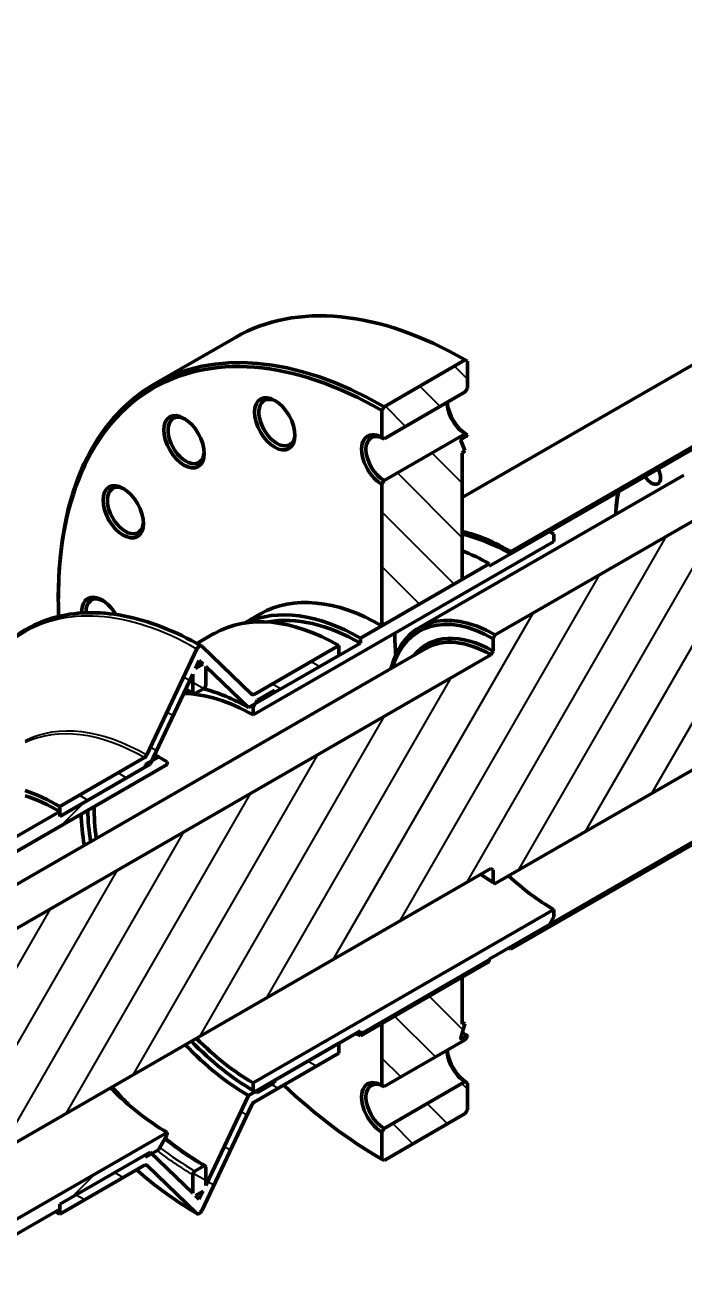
# Model space of a CAD drawing. Header units: millimetres. Extents: x 0 to 841, y 0 to 594.
# Drawn here: x 494.1 to 548.2, y 104.1 to 208.1 of the extents above; entities that cross this region are included whole.
import ezdxf
from ezdxf import colors
from ezdxf.entities.mleader import LeaderData, LeaderLine
from ezdxf.math import Vec2, Vec3

# ---------------------------------------------------------------- set-up
doc = ezdxf.new("R2010")
doc.units = ezdxf.units.MM
doc.header["$LTSCALE"] = 0.75
for name, color, linetype, lineweight in [('Hatching', 7, 'Continuous', 25), ('Leaders', 7, 'Continuous', 25), ('Visible', 7, 'Continuous', 50), ('Visible Narrow', 7, 'Continuous', 25)]:
    doc.layers.add(name, color=color, linetype=linetype, lineweight=lineweight)
doc.styles.get("Standard").update_dxf_attribs({"font": 'arial.ttf'})

msp = doc.modelspace()

# ---------------------------------------------------------------- hatches: boundary and pattern name
at = {"layer": 'Hatching'}
h = msp.add_hatch(dxfattribs=at)
h.set_pattern_fill('ANSI31', color=256, angle=75, style=0)
h.paths.add_polyline_path([(534.01, 164.83), (534.01, 164.63), (536.63, 166.13), (537.19, 166.46), (564.24, 182.03), (567.6, 183.97), (567.6, 184.17)], flags=0)
h.paths.add_polyline_path([(534.01, 132.33), (534.01, 132.13), (567.6, 151.47), (567.6, 151.67), (567.42, 151.57), (564.24, 149.74), (537.19, 134.16)], flags=0)
h = msp.add_hatch(dxfattribs=at)
h.set_pattern_fill('ANSI31', color=256, angle=90, style=0)
edge = h.paths.add_edge_path(flags=0)
edge.add_line((530.44, 174.4), (530.26, 174.51))
edge.add_line((530.26, 174.51), (523.58, 170.66))
edge.add_line((523.58, 170.66), (523.4, 170.35))
edge.add_line((523.4, 170.35), (523.4, 158.72))
edge.add_line((523.4, 158.72), (524.52, 159.36))
edge.add_line((524.52, 159.36), (530.02, 162.53))
edge.add_line((530.02, 162.53), (530.02, 172.92))
edge.add_line((530.02, 172.92), (530.23, 173.14))
edge.add_line((530.23, 173.14), (529.91, 173.95))
edge.add_ellipse((529.98, 174.02), major_axis=(0.0499, 0.0867), ratio=0.578093, start_angle=29.936, end_angle=164.8407, ccw=False)
edge.add_line((529.98, 174.1), (530.44, 174.36))
edge.add_line((530.44, 174.36), (530.44, 174.4))
edge = h.paths.add_edge_path(flags=0)
edge.add_line((530.26, 124.68), (530.44, 124.98))
edge.add_line((530.44, 124.98), (530.44, 125.02))
edge.add_line((530.44, 125.02), (529.98, 124.76))
edge.add_ellipse((529.98, 124.84), major_axis=(-0.0499, -0.0867), ratio=0.578093, start_angle=0, end_angle=29.936, ccw=False)
edge.add_ellipse((529.98, 124.84), major_axis=(-0.0499, -0.0867), ratio=0.578093, start_angle=-51.2508, end_angle=0, ccw=False)
edge.add_line((529.91, 124.83), (530.23, 126))
edge.add_line((530.23, 126), (530.02, 125.97))
edge.add_line((530.02, 125.97), (530.02, 129.83))
edge.add_line((530.02, 129.83), (527.05, 128.12))
edge.add_line((527.05, 128.12), (525.98, 127.5))
edge.add_line((525.98, 127.5), (523.4, 126.02))
edge.add_line((523.4, 126.02), (523.4, 120.93))
edge.add_line((523.4, 120.93), (523.58, 120.83))
edge.add_line((523.58, 120.83), (530.26, 124.68))
h.paths.add_polyline_path([(523.58, 176.73), (523.4, 176.42), (523.4, 174.19), (523.58, 174.09), (530.26, 177.94), (530.44, 178.25), (530.44, 180.47), (530.26, 180.58)], flags=0)
h.paths.add_polyline_path([(523.4, 114.86), (523.58, 114.76), (530.26, 118.61), (530.44, 118.91), (530.44, 121.14), (530.26, 121.24), (523.58, 117.39), (523.4, 117.09)], flags=0)
h = msp.add_hatch(dxfattribs=at)
h.set_pattern_fill('ANSI31', color=256, angle=195, style=0)
edge = h.paths.add_edge_path(flags=0)
edge.add_ellipse((390.43, 91.96), major_axis=(-1.58, -2.75), ratio=0.578093, start_angle=329.872, end_angle=360)
edge.add_ellipse((390.43, 91.96), major_axis=(-1.58, -2.75), ratio=0.578093, start_angle=0, end_angle=180)
edge.add_ellipse((390.43, 91.96), major_axis=(1.58, 2.75), ratio=0.578093, start_angle=360, end_angle=509.872)
h.paths.add_polyline_path([(556.6, 148.78), (554.48, 147.55), (554.48, 146.57), (554.66, 146.47), (556.43, 147.49), (556.6, 147.79), (556.6, 148.51)], flags=0)
h.paths.add_polyline_path([(554.48, 172.98), (556.6, 174.2), (556.6, 174.47), (556.6, 175.18), (556.43, 175.29), (554.66, 174.27), (554.48, 173.96)], flags=0)
edge = h.paths.add_edge_path(flags=0)
edge.add_line((410.41, 100.19), (371.16, 77.59))
edge.add_line((371.16, 77.59), (371.16, 73.1))
edge.add_line((371.16, 73.1), (370.99, 73.2))
edge.add_line((370.99, 73.2), (368.16, 71.57))
edge.add_line((368.16, 71.57), (367.98, 71.26))
edge.add_line((367.98, 71.26), (367.98, 58.59))
edge.add_line((367.98, 58.59), (360.2, 54.11))
edge.add_line((360.2, 54.11), (359.85, 53.5))
edge.add_line((359.85, 53.5), (359.85, 42.87))
edge.add_line((359.85, 42.87), (360.2, 42.67))
edge.add_line((360.2, 42.67), (367.98, 47.15))
edge.add_line((367.98, 47.15), (367.98, 34.47))
edge.add_line((367.98, 34.47), (368.16, 34.37))
edge.add_line((368.16, 34.37), (370.99, 36))
edge.add_line((370.99, 36), (371.16, 36.31))
edge.add_line((371.16, 36.31), (371.16, 31.81))
edge.add_line((371.16, 31.81), (388.31, 41.68))
edge.add_line((388.31, 41.68), (388.49, 42.55))
edge.add_line((388.49, 42.55), (388.49, 43.63))
edge.add_line((388.49, 43.63), (388.52, 43.65))
edge.add_line((388.52, 43.65), (388.52, 43.24))
edge.add_line((388.52, 43.24), (388.7, 43.14))
edge.add_line((388.7, 43.14), (390.08, 43.93))
edge.add_line((390.08, 43.93), (390.08, 44.55))
edge.add_line((390.08, 44.55), (390.79, 44.95))
edge.add_line((390.79, 44.95), (390.79, 44.34))
edge.add_line((390.79, 44.34), (392.16, 45.13))
edge.add_line((392.16, 45.13), (392.34, 45.44))
edge.add_line((392.34, 45.44), (392.34, 45.85))
edge.add_line((392.34, 45.85), (392.38, 45.87))
edge.add_line((392.38, 45.87), (392.38, 44.79))
edge.add_line((392.38, 44.79), (392.55, 44.13))
edge.add_line((392.55, 44.13), (410.41, 54.41))
edge.add_line((410.41, 54.41), (410.41, 45.62))
edge.add_line((410.41, 45.62), (415.64, 48.63))
edge.add_line((415.64, 48.63), (415.64, 43.52))
edge.add_line((415.64, 43.52), (417.76, 44.75))
edge.add_line((417.76, 44.75), (417.76, 49.65))
edge.add_line((417.76, 49.65), (417.76, 50.43))
edge.add_line((417.76, 50.43), (417.76, 50.98))
edge.add_line((417.76, 50.98), (417.76, 51.74))
edge.add_line((417.76, 51.74), (417.76, 51.9))
edge.add_line((417.76, 51.9), (417.76, 52.74))
edge.add_line((417.76, 52.74), (417.76, 52.92))
edge.add_line((417.76, 52.92), (417.83, 52.96))
edge.add_line((417.83, 52.96), (417.83, 63.49))
edge.add_line((417.83, 63.49), (432.33, 71.84))
edge.add_line((432.33, 71.84), (432.95, 72.91))
edge.add_ellipse((433.2, 72.77), major_axis=(0.25, 0.433), ratio=0.578093, start_angle=29.936, end_angle=89.8083, ccw=False)
edge.add_line((433.2, 73.18), (461.6, 89.53))
edge.add_ellipse((461.6, 89.12), major_axis=(0.25, 0.433), ratio=0.578093, start_angle=0, end_angle=29.936, ccw=False)
edge.add_ellipse((461.6, 89.12), major_axis=(0.25, 0.433), ratio=0.578093, start_angle=359.936, end_angle=360, ccw=False)
edge.add_line((461.85, 89.55), (462.03, 89.45))
edge.add_line((462.03, 89.45), (462.2, 89.55))
edge.add_line((462.2, 89.55), (462.2, 88.94))
edge.add_line((462.2, 88.94), (462.38, 88.84))
edge.add_line((462.38, 88.84), (470.69, 93.62))
edge.add_line((470.69, 93.62), (470.69, 86.47))
edge.add_line((470.69, 86.47), (472.99, 87.79))
edge.add_line((472.99, 87.79), (472.99, 94.94))
edge.add_line((472.99, 94.94), (485.71, 102.27))
edge.add_line((485.71, 102.27), (485.89, 102.58))
edge.add_line((485.89, 102.58), (485.89, 107.89))
edge.add_ellipse((489.43, 109.93), major_axis=(2.5, 4.33), ratio=0.578093, start_angle=29.936, end_angle=149.872, ccw=False)
edge.add_line((489.43, 114.02), (532.38, 138.75))
edge.add_line((532.38, 138.75), (532.56, 138.65))
edge.add_line((532.56, 138.65), (532.56, 137.63))
edge.add_line((532.56, 137.63), (532.74, 137.53))
edge.add_line((532.74, 137.53), (554.48, 150.05))
edge.add_line((554.48, 150.05), (554.48, 149.27))
edge.add_line((554.48, 149.27), (556.6, 150.49))
edge.add_line((556.6, 150.49), (556.6, 150.76))
edge.add_line((556.6, 150.76), (556.6, 154.52))
edge.add_line((556.6, 154.52), (556.6, 156.67))
edge.add_line((556.6, 156.67), (556.6, 156.77))
edge.add_line((556.6, 156.77), (556.6, 157.66))
edge.add_line((556.6, 157.66), (556.6, 163.87))
edge.add_line((556.6, 163.87), (556.6, 169.15))
edge.add_line((556.6, 169.15), (556.6, 169.63))
edge.add_line((556.6, 169.63), (556.6, 172.22))
edge.add_line((556.6, 172.22), (556.6, 172.48))
edge.add_line((556.6, 172.48), (554.48, 171.26))
edge.add_line((554.48, 171.26), (554.48, 170.49))
edge.add_line((554.48, 170.49), (532.74, 157.97))
edge.add_line((532.74, 157.97), (532.56, 157.66))
edge.add_line((532.56, 157.66), (532.56, 156.64))
edge.add_line((532.56, 156.64), (532.38, 156.33))
edge.add_line((532.38, 156.33), (489.43, 131.59))
edge.add_ellipse((489.43, 135.68), major_axis=(-2.5, -4.33), ratio=0.578093, start_angle=0, end_angle=29.936, ccw=False)
edge.add_ellipse((489.43, 135.68), major_axis=(-2.5, -4.33), ratio=0.578093, start_angle=329.872, end_angle=360, ccw=False)
edge.add_line((485.89, 133.65), (485.89, 138.96))
edge.add_line((485.89, 138.96), (485.71, 139.06))
edge.add_line((485.71, 139.06), (472.99, 131.73))
edge.add_line((472.99, 131.73), (472.99, 138.89))
edge.add_line((472.99, 138.89), (470.69, 137.56))
edge.add_line((470.69, 137.56), (470.69, 130.41))
edge.add_line((470.69, 130.41), (462.38, 125.62))
edge.add_line((462.38, 125.62), (462.2, 125.32))
edge.add_line((462.2, 125.32), (462.2, 124.71))
edge.add_line((462.2, 124.71), (462.03, 124.6))
edge.add_line((462.03, 124.6), (461.85, 124.29))
edge.add_ellipse((461.6, 124.44), major_axis=(-0.25, -0.433), ratio=0.578093, start_angle=29.936, end_angle=89.8083, ccw=False)
edge.add_line((461.6, 124.03), (433.2, 107.68))
edge.add_ellipse((433.2, 108.08), major_axis=(-0.25, -0.433), ratio=0.578093, start_angle=0, end_angle=29.936, ccw=False)
edge.add_ellipse((433.2, 108.08), major_axis=(-0.25, -0.433), ratio=0.578093, start_angle=-0.064, end_angle=0, ccw=False)
edge.add_line((432.95, 107.65), (432.33, 108.01))
edge.add_line((432.33, 108.01), (417.83, 99.66))
edge.add_line((417.83, 99.66), (417.83, 110.19))
edge.add_line((417.83, 110.19), (417.76, 110.15))
edge.add_line((417.76, 110.15), (417.76, 111.17))
edge.add_line((417.76, 111.17), (417.76, 111.34))
edge.add_line((417.76, 111.34), (417.76, 112.45))
edge.add_line((417.76, 112.45), (417.76, 112.64))
edge.add_line((417.76, 112.64), (417.76, 113.42))
edge.add_line((417.76, 113.42), (417.76, 113.61))
edge.add_line((417.76, 113.61), (417.76, 114.7))
edge.add_line((417.76, 114.7), (417.76, 118.33))
edge.add_line((417.76, 118.33), (415.64, 117.1))
edge.add_line((415.64, 117.1), (415.64, 111.99))
edge.add_line((415.64, 111.99), (410.41, 108.98))
edge.add_line((410.41, 108.98), (410.41, 100.19))
h = msp.add_hatch(dxfattribs=at)
h.set_pattern_fill('ANSI31', color=256, angle=165, style=0)
h.paths.add_polyline_path([(521.64, 157.7), (521.64, 157.3), (519.87, 156.28), (518.1, 155.26), (514.56, 153.22), (514.56, 153.43), (513.15, 152.61), (512.97, 152.31), (512.8, 152), (512.8, 151.39), (537.55, 165.64), (537.55, 166.25), (537.19, 166.46), (536.63, 166.13), (534.01, 164.63), (532.24, 163.61), (532.24, 163.81), (530.02, 162.53), (524.52, 159.36), (523.4, 158.72)], flags=0)
h.paths.add_polyline_path([(521.64, 125.41), (521.64, 125), (523.4, 126.02), (525.98, 127.5), (527.05, 128.12), (530.02, 129.83), (532.24, 131.11), (532.24, 131.31), (534.01, 132.33), (537.19, 134.16), (537.55, 134.78), (537.55, 135.39), (512.8, 121.14), (512.8, 120.53), (512.97, 120.42), (513.15, 120.32), (514.56, 121.13), (514.56, 121.34), (514.8, 121.47), (514.83, 121.49), (519.17, 123.99), (519.87, 124.39)], flags=0)
h = msp.add_hatch(dxfattribs=at)
h.set_pattern_fill('ANSI31', color=256, angle=105, style=0)
edge = h.paths.add_edge_path(flags=0)
edge.add_line((496.89, 143.04), (498.42, 143.92))
edge.add_line((498.42, 143.92), (498.63, 144.05))
edge.add_line((498.63, 144.05), (499.19, 144.37))
edge.add_line((499.19, 144.37), (499.74, 144.69))
edge.add_line((499.74, 144.69), (499.88, 144.77))
edge.add_line((499.88, 144.77), (499.93, 144.79))
edge.add_line((499.93, 144.79), (503.96, 147.12))
edge.add_line((503.96, 147.12), (504.33, 147.33))
edge.add_line((504.33, 147.33), (504.47, 147.61))
edge.add_line((504.47, 147.61), (507.85, 154.74))
edge.add_line((507.85, 154.74), (507.85, 153.24))
edge.add_ellipse((508.02, 153.34), major_axis=(-0.125, -0.217), ratio=0.578093, start_angle=329.872, end_angle=360)
edge.add_ellipse((508.02, 153.34), major_axis=(-0.125, -0.217), ratio=0.578093, start_angle=0, end_angle=29.936)
edge.add_line((508.02, 153.14), (508.73, 153.54))
edge.add_ellipse((508.73, 153.75), major_axis=(0.125, 0.217), ratio=0.578093, start_angle=209.936, end_angle=329.872)
edge.add_line((508.91, 153.85), (508.91, 155.36))
edge.add_line((508.91, 155.36), (512.42, 151.99))
edge.add_line((512.42, 151.99), (512.97, 152.31))
edge.add_line((512.97, 152.31), (514.56, 153.22))
edge.add_line((514.56, 153.22), (518.1, 155.26))
edge.add_line((518.1, 155.26), (519.87, 156.28))
edge.add_line((519.87, 156.28), (519.87, 157.09))
edge.add_line((519.87, 157.09), (512.9, 153.08))
edge.add_ellipse((512.9, 153.37), major_axis=(-0.175, -0.303), ratio=0.578093, start_angle=0, end_angle=29.936, ccw=False)
edge.add_ellipse((512.9, 153.37), major_axis=(-0.175, -0.303), ratio=0.578093, start_angle=355.2903, end_angle=360, ccw=False)
edge.add_line((512.7, 153.08), (508.58, 157.03))
edge.add_ellipse((508.38, 156.75), major_axis=(0.175, 0.303), ratio=0.578093, start_angle=355.2903, end_angle=360)
edge.add_ellipse((508.38, 156.75), major_axis=(0.175, 0.303), ratio=0.578093, start_angle=360, end_angle=463.4795)
edge.add_line((508.18, 156.81), (504.06, 148.1))
edge.add_ellipse((503.86, 148.16), major_axis=(-0.175, -0.303), ratio=0.578093, start_angle=29.936, end_angle=103.4795, ccw=False)
edge.add_line((503.86, 147.88), (496.89, 143.86))
edge.add_line((496.89, 143.86), (496.89, 143.45))
edge.add_line((496.89, 143.45), (496.89, 143.04))
h.paths.add_polyline_path([(508.38, 155.86), (508.69, 155.56), (508.06, 155.2)], flags=0)
edge = h.paths.add_edge_path(flags=0)
edge.add_line((504.33, 115.45), (504.26, 115.4))
edge.add_line((504.26, 115.4), (503.96, 115.23))
edge.add_line((503.96, 115.23), (503.27, 114.83))
edge.add_line((503.27, 114.83), (503.17, 114.77))
edge.add_line((503.17, 114.77), (502.66, 114.48))
edge.add_line((502.66, 114.48), (502.66, 114.48))
edge.add_line((502.66, 114.48), (496.89, 111.16))
edge.add_line((496.89, 111.16), (496.89, 110.75))
edge.add_line((496.89, 110.75), (496.89, 110.34))
edge.add_line((496.89, 110.34), (503.86, 114.36))
edge.add_ellipse((503.86, 114.07), major_axis=(0.175, 0.303), ratio=0.578093, start_angle=0, end_angle=29.936, ccw=False)
edge.add_ellipse((503.86, 114.07), major_axis=(0.175, 0.303), ratio=0.578093, start_angle=-4.7097, end_angle=0, ccw=False)
edge.add_line((504.06, 114.36), (508.18, 110.4))
edge.add_ellipse((508.38, 110.69), major_axis=(-0.175, -0.303), ratio=0.578093, start_angle=355.2903, end_angle=360)
edge.add_ellipse((508.38, 110.69), major_axis=(-0.175, -0.303), ratio=0.578093, start_angle=360, end_angle=463.4795)
edge.add_line((508.58, 110.63), (512.7, 119.33))
edge.add_ellipse((512.9, 119.27), major_axis=(0.175, 0.303), ratio=0.578093, start_angle=29.936, end_angle=103.4795, ccw=False)
edge.add_line((512.9, 119.56), (519.87, 123.58))
edge.add_line((519.87, 123.58), (519.87, 124.39))
edge.add_line((519.87, 124.39), (519.17, 123.99))
edge.add_line((519.17, 123.99), (514.83, 121.49))
edge.add_line((514.83, 121.49), (514.8, 121.47))
edge.add_line((514.8, 121.47), (514.56, 121.34))
edge.add_line((514.56, 121.34), (512.97, 120.42))
edge.add_line((512.97, 120.42), (512.42, 120.1))
edge.add_line((512.42, 120.1), (508.91, 112.69))
edge.add_line((508.91, 112.69), (508.91, 114.2))
edge.add_ellipse((508.73, 114.1), major_axis=(0.125, 0.217), ratio=0.578093, start_angle=329.872, end_angle=360)
edge.add_ellipse((508.73, 114.1), major_axis=(0.125, 0.217), ratio=0.578093, start_angle=0, end_angle=29.936)
edge.add_line((508.73, 114.3), (508.02, 113.89))
edge.add_ellipse((508.02, 113.69), major_axis=(-0.125, -0.217), ratio=0.578093, start_angle=209.936, end_angle=329.872)
edge.add_line((507.85, 113.59), (507.85, 112.08))
edge.add_line((507.85, 112.08), (504.47, 115.32))
edge.add_line((504.47, 115.32), (504.33, 115.45))
h.paths.add_polyline_path([(508.69, 112.23), (508.38, 111.57), (508.06, 111.87)], flags=0)
h = msp.add_hatch(dxfattribs=at)
h.set_pattern_fill('ANSI31', color=256, angle=180, style=0)
h.paths.add_polyline_path([(505.73, 147.52), (505.02, 147.93), (504.47, 147.61), (503.96, 147.32), (503.96, 147.12), (499.93, 144.79), (499.88, 144.77), (499.74, 144.69), (499.19, 144.37), (498.63, 144.05), (498.42, 143.92), (496.89, 143.04), (496.89, 143.45), (494.06, 141.82), (492.7, 141.04), (492.04, 140.66), (491.96, 140.61), (491.25, 140.21), (491.06, 140.09), (490.92, 140.01), (490.4, 139.72), (489.82, 139.38), (489.82, 138.15), (505.73, 147.32)], flags=0)
h.paths.add_polyline_path([(505.02, 115.64), (505.73, 116.86), (505.73, 117.07), (489.82, 107.9), (489.82, 106.68), (494.06, 109.12), (496.89, 110.75), (496.89, 111.16), (502.66, 114.48), (502.66, 114.48), (503.17, 114.77), (503.27, 114.83), (503.96, 115.23), (503.96, 115.03), (504.4, 115.28), (504.47, 115.32)], flags=0)

# ---------------------------------------------------------------- linework, layer by layer
at = {"layer": 'Visible', "extrusion": (0, -0.817547, -0.575862)}
for p, q in [((530.02, 169.26), (557.62, 185.15)), ((567.6, 184.17), (534.01, 164.83)), ((534.01, 164.63), (567.6, 183.97)), ((504.67, 178.59), (511.35, 182.43)), ((530.26, 180.58), (523.58, 176.73)), ((530.44, 180.47), (530.26, 180.58)), ((530.44, 178.25), (530.44, 180.47)), ((523.58, 174.09), (530.26, 177.94)), ((530.26, 177.94), (530.44, 178.25)), ((523.58, 176.73), (523.4, 176.42)), ((523.4, 176.42), (523.4, 174.19)), ((523.4, 174.19), (523.58, 174.09)), ((530.26, 174.51), (523.58, 170.66)), ((530.23, 173.14), (529.91, 173.95)), ((529.98, 174.1), (530.44, 174.36)), ((530.44, 174.4), (530.26, 174.51)), ((530.44, 174.36), (530.44, 174.4)), ((530.02, 172.92), (530.23, 173.14)), ((530.02, 162.53), (530.02, 172.92)), ((523.58, 170.66), (523.4, 170.35)), ((548.24, 171.1), (526.5, 158.58)), ((523.4, 170.35), (523.4, 158.72)), ((554.48, 170.49), (532.74, 157.97)), ((537.19, 166.46), (532.24, 163.61)), ((537.55, 166.25), (537.19, 166.46)), ((512.8, 151.39), (537.55, 165.64)), ((537.55, 165.64), (537.55, 166.25)), ((534.01, 164.83), (534.01, 164.63)), ((532.24, 163.81), (521.64, 157.7)), ((532.24, 163.61), (532.24, 163.81)), ((523.4, 158.72), (530.02, 162.53)), ((496.78, 160.97), (496.78, 161.18)), ((512.14, 158.96), (513.42, 159.7)), ((508.18, 157.26), (509.64, 158.1)), ((519.87, 157.09), (512.9, 153.08)), ((521.64, 157.3), (514.56, 153.22)), ((519.87, 156.28), (519.87, 157.09)), ((521.64, 157.7), (521.64, 157.3)), ((532.74, 157.97), (532.56, 157.66)), ((532.56, 157.66), (532.56, 156.64)), ((527.02, 156.86), (485.92, 133.19)), ((532.38, 156.33), (489.43, 131.59)), ((508.18, 156.81), (504.06, 148.1)), ((512.7, 153.08), (508.58, 157.03)), ((512.42, 151.99), (519.87, 156.28)), ((532.56, 156.64), (532.38, 156.33)), ((508.06, 155.2), (508.38, 155.86)), ((508.69, 155.56), (508.06, 155.2)), ((508.38, 155.86), (508.69, 155.56)), ((508.91, 153.85), (508.91, 155.36)), ((508.91, 155.36), (512.42, 151.99)), ((504.33, 147.33), (507.85, 154.74)), ((507.85, 154.74), (507.85, 153.24)), ((508.02, 153.14), (508.73, 153.54)), ((514.56, 153.43), (513.15, 152.61)), ((514.56, 153.22), (514.56, 153.43)), ((513.15, 152.61), (512.8, 152)), ((512.8, 152), (512.8, 151.39)), ((567.6, 151.67), (534.01, 132.33)), ((534.01, 132.13), (567.6, 151.47)), ((532.74, 137.53), (554.48, 150.05)), ((503.86, 147.88), (496.89, 143.86)), ((505.02, 147.93), (503.96, 147.32)), ((505.73, 147.52), (505.02, 147.93)), ((489.82, 138.15), (505.73, 147.32)), ((496.89, 143.04), (504.33, 147.33)), ((503.96, 147.12), (496.89, 143.04)), ((503.96, 147.32), (503.96, 147.12)), ((505.73, 147.32), (505.73, 147.52)), ((496.89, 143.86), (496.89, 143.04)), ((496.89, 143.45), (489.82, 139.38)), ((496.89, 143.04), (496.89, 143.45)), ((489.43, 114.02), (532.38, 138.75)), ((532.38, 138.75), (532.56, 138.65)), ((532.38, 138.75), (532.53, 138.67)), ((532.56, 138.65), (532.56, 137.63)), ((532.53, 137.65), (532.7, 137.55)), ((532.56, 137.63), (532.74, 137.53)), ((537.55, 135.39), (512.8, 121.14)), ((537.55, 134.78), (537.55, 135.39)), ((537.19, 134.16), (537.55, 134.78)), ((532.24, 131.31), (537.19, 134.16)), ((534.01, 132.33), (534.01, 132.13)), ((521.64, 125), (532.24, 131.11)), ((532.24, 131.11), (532.24, 131.31)), ((530.02, 129.83), (523.4, 126.02)), ((530.02, 125.97), (530.02, 129.83)), ((523.4, 126.02), (523.4, 120.93)), ((529.91, 124.83), (530.23, 126)), ((530.23, 126), (530.02, 125.97)), ((514.56, 121.34), (521.64, 125.41)), ((521.64, 125.41), (521.64, 125)), ((530.44, 125.02), (529.98, 124.76)), ((530.26, 124.68), (530.44, 124.98)), ((530.44, 124.98), (530.44, 125.02)), ((519.87, 124.39), (512.42, 120.1)), ((519.87, 123.58), (519.87, 124.39)), ((523.58, 120.83), (530.26, 124.68)), ((512.9, 119.56), (519.87, 123.58)), ((512.8, 121.14), (512.8, 120.53)), ((513.15, 120.32), (514.56, 121.13)), ((514.56, 121.13), (514.56, 121.34)), ((523.4, 120.93), (523.58, 120.83)), ((530.26, 121.24), (523.58, 117.39)), ((530.44, 121.14), (530.26, 121.24)), ((530.44, 118.91), (530.44, 121.14)), ((512.42, 120.1), (508.91, 112.69)), ((512.74, 120.56), (512.92, 120.45)), ((512.8, 120.53), (513.15, 120.32)), ((508.58, 110.63), (512.7, 119.33)), ((523.58, 114.76), (530.26, 118.61)), ((530.26, 118.61), (530.44, 118.91)), ((505.73, 117.07), (489.82, 107.9)), ((505.02, 115.64), (505.73, 116.86)), ((505.73, 116.86), (505.73, 117.07)), ((523.58, 117.39), (523.4, 117.09)), ((523.4, 117.09), (523.4, 114.86)), ((503.96, 115.03), (505.02, 115.64)), ((504.33, 115.45), (496.89, 111.16)), ((496.89, 111.16), (503.96, 115.23)), ((503.96, 115.23), (503.96, 115.03)), ((507.85, 112.08), (504.33, 115.45)), ((523.3, 114.92), (523.48, 114.82)), ((523.4, 114.86), (523.58, 114.76)), ((496.89, 110.34), (503.86, 114.36)), ((504.06, 114.36), (508.18, 110.4)), ((507.85, 113.59), (507.85, 112.08)), ((508.73, 114.3), (508.02, 113.89)), ((508.91, 112.69), (508.91, 114.2)), ((508.06, 111.87), (508.69, 112.23)), ((508.38, 111.57), (508.06, 111.87)), ((508.69, 112.23), (508.38, 111.57)), ((489.82, 106.68), (496.89, 110.75)), ((496.89, 111.16), (496.89, 110.34)), ((496.89, 110.75), (496.89, 111.16))]:
    msp.add_line(p, q, dxfattribs=at)
at = {"layer": 'Visible', "extrusion": (2e-16, -1e-16, -1)}
for centre, radius, start, end in [((-528.91, 144.73), 36.59, 316.0882, 319.1758), ((-521.99, 136.9), 26.12, 300.1803, 308.9571)]:
    msp.add_arc(centre, radius, start, end, dxfattribs=at)
at = {"layer": 'Visible', "extrusion": (2e-16, 1e-16, -1)}
msp.add_arc((-524.25, 137.89), 31.84, 300.2649, 311.3522, dxfattribs=at)
at = {"layer": 'Visible', "extrusion": (2e-16, -1e-16, -1)}
for centre, major_axis, start_param, end_param in [((523.58, 145.74), (-18.91, 32.84), -0.787332, 0.783464), ((523.4, 142.37), (-9.98, 17.33), 0, 0.783464), ((512.42, 136.05), (-9.73, 16.9), 0.511591, 0.783464), ((530.44, 149.69), (-15.06, 26.15), 3.925057, 3.944256)]:
    msp.add_ellipse(centre, major_axis=major_axis, ratio=0.578093, start_param=start_param, end_param=end_param, dxfattribs=at)
at = {"layer": 'Visible'}
for centre, major_axis, start_param, end_param in [((530.26, 149.59), (-18.91, 32.84), -0.783464, 0), ((523.4, 145.64), (-18.79, 32.63), -0.783464, 0.835018), ((514.77, 175.42), (-1.05, 1.82), -0.729674, 3.141593), ((530.44, 176.32), (-1.17, 2.04), 0.885241, 2.350408), ((507.29, 173.95), (-1.05, 1.82), -0.729674, 3.141593), ((514.77, 175.42), (-1.05, 1.82), 3.141593, 3.871267), ((523.58, 172.37), (-1.05, 1.82), -0.783464, 2.358128), ((507.29, 173.95), (-1.05, 1.82), 3.141593, 3.871267), ((545.6, 171.31), (-0.524, 0.91), 1.5768, 4.706386), ((502.3, 168.19), (-1.05, 1.82), -0.729674, 3.141593), ((554.66, 160.37), (-8.48, 14.73), 0.603985, 0.744696), ((502.3, 168.19), (-1.05, 1.82), 3.141593, 3.871267), ((500.55, 159.01), (-1.05, 1.82), -0.729674, 0.83031), ((532.74, 147.75), (-6.24, 10.83), -0.783464, 0.535527), ((532.56, 147.64), (-5.49, 9.53), -0.783464, 0.213607), ((532.38, 147.54), (-5.36, 9.32), -0.783464, 0), ((508.38, 156.75), (0.175, 0.303), -0.14156, 1.708489), ((508.02, 153.34), (0.125, 0.217), 2.354261, 3.925057), ((508.73, 153.75), (0.125, 0.217), 3.925057, 5.495853), ((532.56, 147.64), (-5.49, 9.53), 2.354261, 2.358128), ((532.74, 147.75), (-6.24, 10.83), 2.354261, 2.358128), ((530.44, 123.06), (-1.17, 2.04), 0.885241, 2.350408), ((523.4, 145.64), (-18.79, 32.63), 2.049946, 2.358128), ((523.58, 119.11), (-1.05, 1.82), -0.783464, 2.358128), ((508.02, 113.69), (0.125, 0.217), 0.783464, 2.354261), ((508.73, 114.1), (0.125, 0.217), -0.787332, 0.783464), ((508.38, 110.69), (0.175, 0.303), 3.000033, 4.850082)]:
    msp.add_ellipse(centre, major_axis=major_axis, ratio=0.578093, start_param=start_param, end_param=end_param, dxfattribs=at)
at = {"layer": 'Visible', "extrusion": (4e-16, -2e-16, -1)}
for centre, major_axis, start_param, end_param in [((514.59, 175.32), (-1.17, 2.04), 3.141593, 9.424778), ((507.12, 173.85), (-1.17, 2.04), 3.141593, 9.424778), ((537.55, 150.51), (-9.23, 16.03), -0.899732, -0.783464), ((530.23, 149.57), (-14.38, 24.98), 3.925057, 3.935465)]:
    msp.add_ellipse(centre, major_axis=major_axis, ratio=0.578093, start_param=start_param, end_param=end_param, dxfattribs=at)
at = {"layer": 'Visible', "extrusion": (2e-16, -3e-16, -1)}
for centre, major_axis, start_param, end_param in [((530.26, 176.22), (-1.05, 1.82), 3.925057, 5.499721), ((523.4, 172.27), (-1.17, 2.04), 3.925057, 7.06665), ((505.02, 131.78), (-9.86, 17.12), 0.760797, 0.783464), ((530.26, 122.96), (-1.05, 1.82), 3.925057, 5.499721)]:
    msp.add_ellipse(centre, major_axis=major_axis, ratio=0.578093, start_param=start_param, end_param=end_param, dxfattribs=at)
at = {"layer": 'Visible', "extrusion": (3e-16, -1e-16, -1)}
for centre, major_axis, start_param, end_param in [((529.98, 174.02), (0.0499, 0.0867), 3.579859, 5.499721), ((502.12, 168.09), (-1.17, 2.04), 3.141593, 9.424778), ((532.24, 147.46), (-9.98, 17.33), 0.625306, 0.783464), ((503.86, 148.16), (0.175, 0.303), 1.433104, 2.358128), ((496.89, 127.1), (-9.98, 17.33), 0.582107, 0.783464)]:
    msp.add_ellipse(centre, major_axis=major_axis, ratio=0.578093, start_param=start_param, end_param=end_param, dxfattribs=at)
at = {"layer": 'Visible', "extrusion": (5e-16, 0, -1)}
for centre, major_axis, start_param, end_param in [((554.48, 160.27), (-8.36, 14.52), -0.728358, -0.582003), ((534.01, 148.48), (-9.98, 17.33), 0.497065, 0.783464)]:
    msp.add_ellipse(centre, major_axis=major_axis, ratio=0.578093, start_param=start_param, end_param=end_param, dxfattribs=at)
at = {"layer": 'Visible', "extrusion": (5e-16, -2e-16, -1)}
msp.add_ellipse((534.01, 148.48), major_axis=(-9.86, 17.12), ratio=0.578093, start_param=0.493335, end_param=0.783464, dxfattribs=at)
at = {"layer": 'Visible', "extrusion": (4e-16, -1e-16, -1)}
for centre, major_axis, start_param, end_param in [((500.37, 158.91), (-1.17, 2.04), -0.834669, 1.541271), ((512.9, 153.37), (0.175, 0.303), 2.358128, 3.283153), ((496.89, 127.1), (-10.23, 17.76), 0.587083, 0.783464), ((534.01, 148.48), (-9.98, 17.33), 3.925057, 3.937528), ((521.64, 141.35), (-9.98, 17.33), 3.925057, 3.949848), ((523.58, 145.74), (-18.91, 32.84), 3.925057, 3.928925), ((503.86, 114.07), (0.175, 0.303), -0.783464, 0.14156)]:
    msp.add_ellipse(centre, major_axis=major_axis, ratio=0.578093, start_param=start_param, end_param=end_param, dxfattribs=at)
at = {"layer": 'Visible', "extrusion": (2e-16, -2e-16, -1)}
for centre, major_axis, start_param, end_param in [((519.87, 140.33), (-10.23, 17.76), 0, 0.783464), ((512.42, 136.05), (-9.73, 16.9), -0.986896, -0.8337), ((537.55, 150.51), (-9.23, 16.03), 3.925057, 4.213218), ((505.73, 132.19), (-9.23, 16.03), 3.925057, 4.288092)]:
    msp.add_ellipse(centre, major_axis=major_axis, ratio=0.578093, start_param=start_param, end_param=end_param, dxfattribs=at)
at = {"layer": 'Visible', "extrusion": (4e-16, -3e-16, -1)}
msp.add_ellipse((521.64, 141.35), major_axis=(-9.98, 17.33), ratio=0.578093, start_param=0.055276, end_param=0.783464, dxfattribs=at)
at = {"layer": 'Visible', "extrusion": (3e-16, -3e-16, -1)}
for centre, start_param, end_param in [((521.64, 141.35), 0.201537, 0.783464), ((512.42, 136.05), 3.925057, 4.31114)]:
    msp.add_ellipse(centre, major_axis=(-9.73, 16.9), ratio=0.578093, start_param=start_param, end_param=end_param, dxfattribs=at)
at = {"layer": 'Visible', "extrusion": (1e-16, -2e-16, -1)}
for centre, major_axis, start_param, end_param in [((532.56, 147.64), (-6.11, 10.62), -0.500066, 0.783464), ((512.8, 136.26), (-9.61, 16.68), -0.97829, -0.821847), ((496.89, 127.1), (-10.23, 17.76), 3.925057, 3.94925)]:
    msp.add_ellipse(centre, major_axis=major_axis, ratio=0.578093, start_param=start_param, end_param=end_param, dxfattribs=at)
at = {"layer": 'Visible', "extrusion": (3e-16, -2e-16, -1)}
for centre, major_axis, start_param, end_param in [((508.69, 133.9), (-13.22, 22.96), 0.76427, 0.783464), ((512.8, 136.26), (-9.61, 16.68), 0.77034, 0.783464), ((512.8, 136.26), (-9.23, 16.03), -0.95074, -0.783464), ((523.4, 119.01), (-1.17, 2.04), 3.925057, 7.06665)]:
    msp.add_ellipse(centre, major_axis=major_axis, ratio=0.578093, start_param=start_param, end_param=end_param, dxfattribs=at)
at = {"layer": 'Visible', "extrusion": (3e-16, 0, -1)}
msp.add_ellipse((512.8, 136.26), major_axis=(-9.23, 16.03), ratio=0.578093, start_param=0.332493, end_param=0.783464, dxfattribs=at)
at = {"layer": 'Visible', "extrusion": (4e-16, 0, -1)}
msp.add_ellipse((532.56, 147.64), major_axis=(-6.11, 10.62), ratio=0.578093, start_param=3.925057, end_param=4.041451, dxfattribs=at)
at = {"layer": 'Visible', "extrusion": (0, -4e-16, -1)}
msp.add_ellipse((512.8, 136.26), major_axis=(-9.61, 16.68), ratio=0.578093, start_param=3.925057, end_param=4.305624, dxfattribs=at)
at = {"layer": 'Visible', "extrusion": (1e-16, -3e-16, -1)}
msp.add_ellipse((512.8, 136.26), major_axis=(-9.23, 16.03), ratio=0.578093, start_param=3.925057, end_param=4.288092, dxfattribs=at)
at = {"layer": 'Visible', "extrusion": (1e-16, -1e-16, -1)}
for centre, major_axis, start_param, end_param in [((529.98, 124.84), (0.0499, 0.0867), 2.358128, 4.27799), ((512.9, 119.27), (0.175, 0.303), 4.574696, 5.499721)]:
    msp.add_ellipse(centre, major_axis=major_axis, ratio=0.578093, start_param=start_param, end_param=end_param, dxfattribs=at)
at = {"layer": 'Visible'}
msp.add_open_spline([(508.55, 157.05), (506.39, 158.3), (504.21, 159.14), (500.08, 159.93), (498.11, 159.87), (495.26, 159.05), (494.26, 158.57), (493.35, 157.92)], degree=3, knots=[1.5707963, 1.5707963, 1.5707963, 1.5707963, 1.8928709, 1.8928709, 2.2131732, 2.2131732, 2.4101271, 2.4101271, 2.4101271, 2.4101271], dxfattribs=at)
msp.add_open_spline([(507.9, 153.12), (507.68, 153.25), (507.47, 153.37), (507.25, 153.48)], degree=3, dxfattribs=at)
at = {"layer": 'Visible Narrow'}
for centre, major_axis, start_param, end_param in [((508.18, 133.6), (-14.16, 24.59), -0.783464, 0.048034), ((503.86, 131.12), (-10.23, 17.76), -0.783464, -0.041099), ((529.98, 149.43), (-15.06, 26.15), 2.354814, 2.358128), ((508.02, 133.51), (-11.98, 20.8), 2.187174, 2.358128), ((508.18, 133.6), (-14.16, 24.59), 2.108046, 2.358128)]:
    msp.add_ellipse(centre, major_axis=major_axis, ratio=0.578093, start_param=start_param, end_param=end_param, dxfattribs=at)
at = {"layer": 'Visible Narrow', "extrusion": (3e-16, -2e-16, -1)}
msp.add_ellipse((507.85, 133.41), major_axis=(-12.1, 21.01), ratio=0.578093, start_param=0.75051, end_param=0.783464, dxfattribs=at)
at = {"layer": 'Visible Narrow', "extrusion": (-1e-16, -3e-16, -1)}
msp.add_ellipse((512.9, 136.32), major_axis=(-10.23, 17.76), ratio=0.578093, start_param=0.750921, end_param=0.783464, dxfattribs=at)
at = {"layer": 'Visible Narrow', "extrusion": (0, -3e-16, -1)}
msp.add_ellipse((504.06, 131.23), major_axis=(-10.3, 17.89), ratio=0.578093, start_param=0.028845, end_param=0.783464, dxfattribs=at)
at = {"layer": 'Visible Narrow', "extrusion": (4e-16, -1e-16, -1)}
for centre, major_axis, start_param, end_param in [((508.73, 133.92), (-11.98, 20.8), 4.354868, 4.389469), ((504.06, 131.23), (-10.3, 17.89), 3.925057, 3.928424)]:
    msp.add_ellipse(centre, major_axis=major_axis, ratio=0.578093, start_param=start_param, end_param=end_param, dxfattribs=at)
at = {"layer": 'Visible Narrow', "extrusion": (3e-16, -1e-16, -1)}
for centre, major_axis, end_param in [((507.85, 133.41), (-12.1, 21.01), 4.097334), ((508.73, 133.92), (-11.98, 20.8), 4.115452)]:
    msp.add_ellipse(centre, major_axis=major_axis, ratio=0.578093, start_param=3.925057, end_param=end_param, dxfattribs=at)

# ---------------------------------------------------------------- leaders
at = {"layer": 'Leaders'}
ml = msp.add_multileader_mtext('Standard', dxfattribs=at)
ml.set_content('Connection with OFHC Cu lamellae', color=256)
ml.set_leader_properties()
ml.build(insert=Vec2(0, 0))
ml.multileader.update_dxf_attribs({"text_left_attachment_type": 5, "text_right_attachment_type": 5, "dogleg_length": 3.5, "arrow_head_size": 3.5})
ctx = ml.context
ctx.base_point, ctx.char_height, ctx.arrow_head_size, ctx.landing_gap_size, ctx.plane_origin = Vec3(439.44, 208.91), 3.5, 3.5, 0, Vec3(395.79, 267.53)
ctx.left_attachment, ctx.right_attachment = 5, 5
notes = []
notes.append((ctx, [(0, (1, 1, 0), (435.94, 208.91), (1, 0), 3.5, [(0, [(398.79, 267.53)], 0, [])])]))
ctx.mtext.insert, ctx.mtext.flow_direction = Vec3(439.44, 213.17), 5
for ctx, leaders in notes:
    for number, flags, end, landing, length, lines in leaders:
        leader = LeaderData()
        leader.index, (leader.has_last_leader_line, leader.has_dogleg_vector, leader.attachment_direction) = number, flags
        leader.last_leader_point, leader.dogleg_vector, leader.dogleg_length = Vec3(end), Vec3(landing), length
        for number, points, colour, breaks in lines:
            line = LeaderLine()
            line.index, line.vertices, line.color, line.breaks = number, Vec3.list(points), colors.encode_raw_color(colour), breaks
            leader.lines.append(line)
        ctx.leaders.append(leader)

doc.saveas('drawing.dxf')
